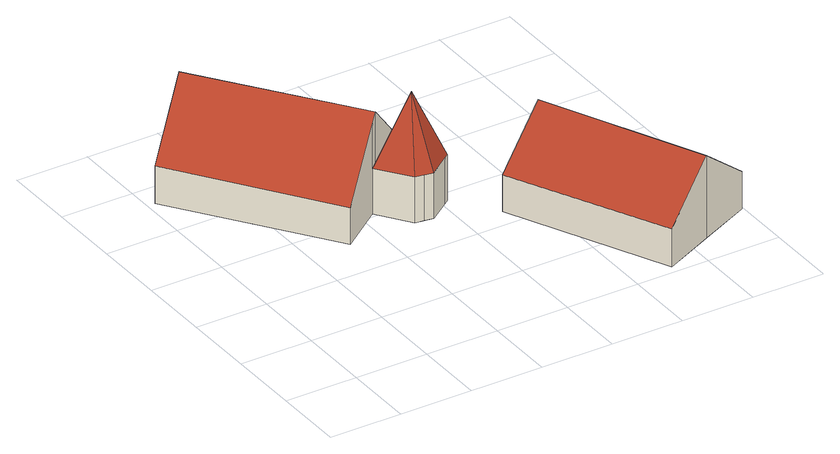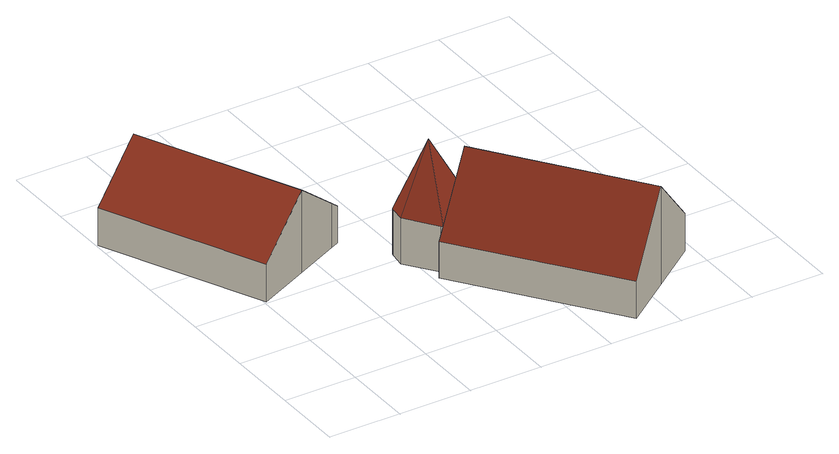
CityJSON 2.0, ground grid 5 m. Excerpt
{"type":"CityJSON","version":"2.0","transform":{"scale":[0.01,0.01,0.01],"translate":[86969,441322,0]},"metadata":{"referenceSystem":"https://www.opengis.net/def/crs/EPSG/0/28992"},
"CityObjects":{
"building1":{"type":"Building","attributes":{"TerrainHeight":-1.23,"bron_geo":"Lidar 15-30 punten - nov. 2008","bron_tex":"UltraCAM-X 10cm juni 2008","status":"1","voll_tex":"complete"},"geometry":[{"type":"MultiSurface","lod":"2","boundaries":[[[0,1,2,3,4]],[[5,6,7,1,0]],[[8,9,10,11]],[[8,12,13,9]],[[12,8,14,15]],[[8,16,17,14]],[[16,8,18]],[[8,11,18]],[[19,20,21,22,23,24,25,26,27,28]],[[10,29,21,11]],[[9,30,29,10]],[[13,31,30,9]],[[12,23,31,13]],[[15,32,23,12]],[[14,24,32,15]],[[17,33,24,14]],[[16,25,33,17]],[[4,19,34,0]],[[18,26,25,16]],[[3,20,19,4]],[[2,21,20,3]],[[1,35,11,2]],[[0,34,28,5]],[[7,18,35,1]],[[6,27,26,7]],[[5,28,27,6]]],"semantics":{"surfaces":[{"type":"RoofSurface"},{"type":"GroundSurface"},{"type":"WallSurface"}],"values":[0,0,0,0,0,0,0,0,1,2,2,2,2,2,2,2,2,2,2,2,2,2,2,2,2,2]}}]},
"building2":{"type":"Building","attributes":{"TerrainHeight":-1.35,"bron_geo":"Lidar 15-30 punten - nov. 2008","bron_tex":"UltraCAM-X 10cm juni 2008","status":"1","voll_tex":"complete"},"geometry":[{"type":"MultiSurface","lod":"2","boundaries":[[[36,37,38,39,40]],[[38,37,41,42]],[[43,44,45,46,47]],[[39,44,43,40]],[[38,48,44,39]],[[36,47,49,37]],[[40,43,47,36]],[[42,45,48,38]],[[41,46,45,42]],[[37,49,46,41]]],"semantics":{"surfaces":[{"type":"RoofSurface"},{"type":"GroundSurface"},{"type":"WallSurface"}],"values":[0,0,1,2,2,2,2,2,2,2]}}]}
},
"vertices":[
[384,2582,690],[1131,1560,690],[1410,1765,332],[1466,1806,259],[716,2832,259],[55,2335,263],[792,1310,253],[1090,1529,637],[1352,1508,788],[1571,1545,321],[1419,1752,321],[1410,1765,321],[1553,1421,321],[1556,1440,321],[1373,1291,321],[1520,1397,321],[1252,1309,321],[1311,1300,321],[1090,1529,321],[716,2832,0],[1466,1806,0],[1410,1765,0],[1572,1545,0],[1553,1421,0],[1373,1291,0],[1252,1309,0],[1090,1529,0],[792,1310,0],[55,2335,0],[1419,1752,0],[1571,1545,0],[1556,1440,0],[1520,1397,0],[1311,1300,0],[384,2582,0],[1131,1560,321],
[2277,56,268],[2631,223,579],[2125,1309,579],[1818,1163,308],[1761,1136,258],[2990,391,263],[2484,1479,263],[1761,1136,0],[1818,1163,0],[2484,1479,0],[2990,391,0],[2277,56,0],[2125,1309,0],[2631,223,0]
]}
